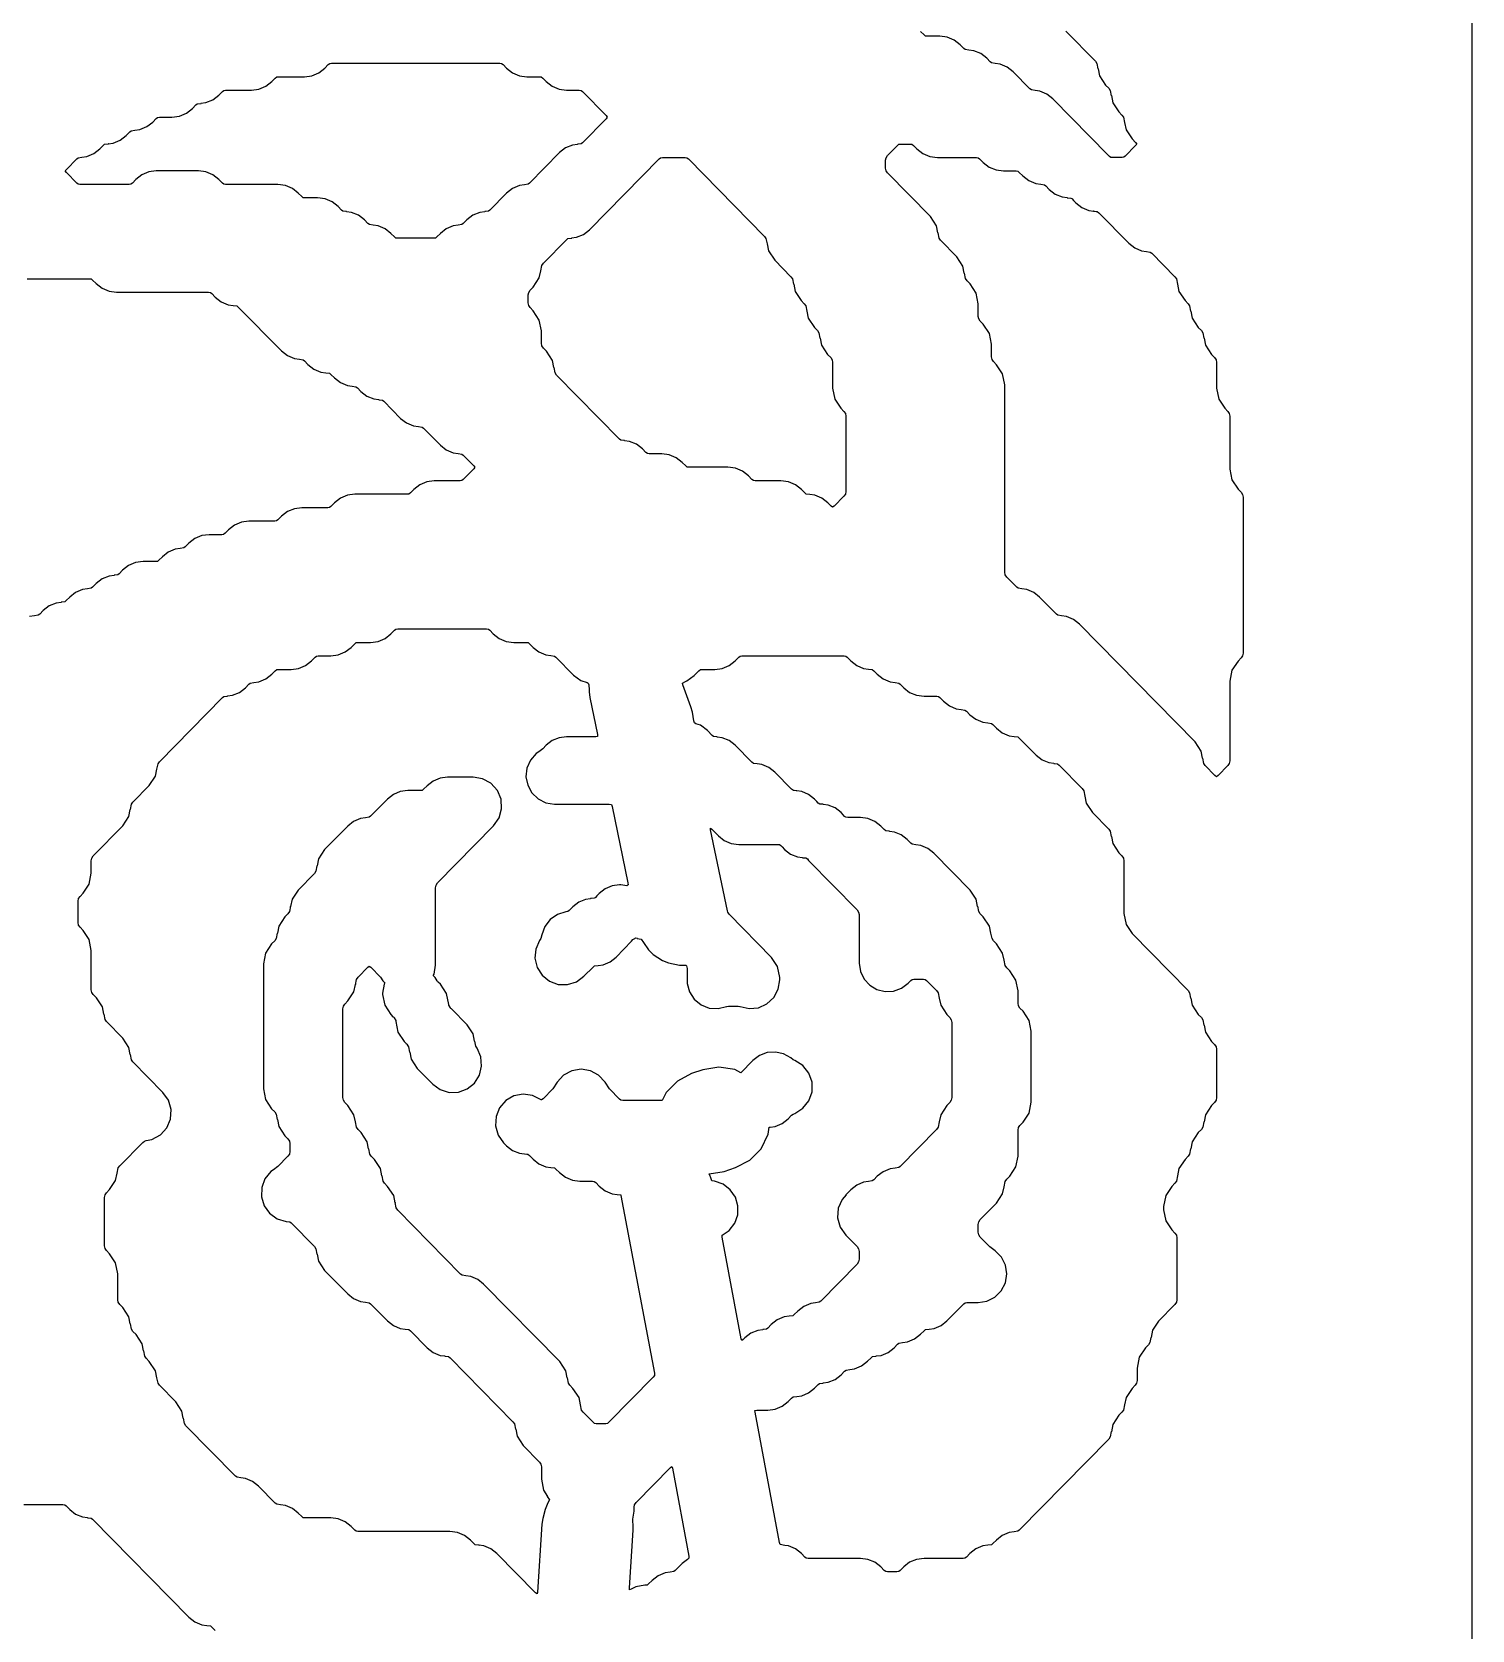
# Model space of a CAD drawing. Header units: millimetres. Extents: x 2 to 65, y 2 to 128.
# Drawn here: x 40.11 to 65.27, y 73.4 to 101.31 of the extents above; entities that cross this region are included whole.
import ezdxf

# ---------------------------------------------------------------- set-up
doc = ezdxf.new("R2010")
doc.units = ezdxf.units.MM
doc.layers.add('CUT', color=1, linetype='Continuous')

msp = doc.modelspace()

# ---------------------------------------------------------------- linework, layer by layer
at = {"layer": 'CUT'}
for points in [[(52.134, 5), (65.2679, 5), (65.2679, 125), (52.134, 125), (52.134, 128), (44.134, 128), (44.134, 125), (23.134, 125), (23.134, 128), (15.134, 128), (15.134, 125), (2, 125), (2, 5), (15.134, 5), (15.134, 2), (23.134, 2), (23.134, 5), (44.134, 5), (44.134, 2), (52.134, 2)], [(41.1923, 99.1861), (41.2964, 99.2672), (41.3575, 99.3293), (41.3825, 99.3488), (41.4467, 99.3573), (41.4465, 99.3588), (41.5331, 99.3704), (41.6548, 99.4214), (41.7589, 99.5025), (41.82, 99.5646), (41.845, 99.5841), (41.9092, 99.5926), (41.909, 99.5941), (41.9956, 99.6056), (42.1173, 99.6567), (42.2214, 99.7378), (42.2825, 99.7999), (42.3075, 99.8194), (42.3389, 99.8235), (42.5586, 99.8235), (42.6894, 99.8409), (42.8111, 99.892), (42.9152, 99.9731), (42.9762, 100.0352), (43.0012, 100.0546), (43.0654, 100.0632), (43.0652, 100.0647), (43.1519, 100.0762), (43.2736, 100.1273), (43.3777, 100.2084), (43.4387, 100.2705), (43.4637, 100.2899), (43.4951, 100.2941), (43.946, 100.2941), (44.0769, 100.3115), (44.1985, 100.3626), (44.3027, 100.4436), (44.3637, 100.5058), (44.3887, 100.5252), (44.4201, 100.5294), (44.871, 100.5294), (45.0018, 100.5468), (45.1235, 100.5979), (45.2276, 100.6789), (45.2887, 100.7411), (45.3137, 100.7605), (45.3451, 100.7647), (48.285, 100.7647), (48.3164, 100.7605), (48.3414, 100.7411), (48.4024, 100.6789), (48.5065, 100.5979), (48.6282, 100.5468), (48.759, 100.5294), (48.9787, 100.5294), (49.0101, 100.5252), (49.0351, 100.5058), (49.0962, 100.4436), (49.2003, 100.3626), (49.322, 100.3115), (49.4528, 100.2941), (49.6725, 100.2941), (49.7039, 100.2899), (49.7288, 100.2705), (50.1408, 99.8513), (50.1607, 99.8235), (50.1408, 99.7958), (49.7288, 99.3766), (49.7039, 99.3571), (49.6396, 99.3486), (49.6398, 99.3471), (49.5532, 99.3355), (49.4315, 99.2845), (49.3274, 99.2034), (48.8039, 98.6707), (48.7789, 98.6512), (48.7147, 98.6427), (48.7149, 98.6412), (48.6282, 98.6296), (48.5065, 98.5786), (48.4024, 98.4975), (48.1101, 98.2001), (48.0851, 98.1806), (48.0209, 98.1721), (48.0211, 98.1706), (47.9345, 98.1591), (47.8128, 98.108), (47.7087, 98.0269), (47.6476, 97.9648), (47.6226, 97.9454), (47.5584, 97.9368), (47.5586, 97.9353), (47.472, 97.9238), (47.3503, 97.8727), (47.2462, 97.7916), (47.1851, 97.7295), (47.1602, 97.7101), (47.1288, 97.7059), (46.5013, 97.7059), (46.4699, 97.7101), (46.4449, 97.7295), (46.3839, 97.7916), (46.2798, 97.8727), (46.1581, 97.9238), (46.0714, 97.9353), (46.0717, 97.9368), (46.0074, 97.9454), (45.9824, 97.9648), (45.9214, 98.0269), (45.8173, 98.108), (45.6956, 98.1591), (45.609, 98.1706), (45.6092, 98.1721), (45.5449, 98.1806), (45.52, 98.2001), (45.4589, 98.2622), (45.3548, 98.3433), (45.2331, 98.3944), (45.1023, 98.4118), (44.8826, 98.4118), (44.8512, 98.4159), (44.8262, 98.4354), (44.7651, 98.4975), (44.661, 98.5786), (44.5393, 98.6296), (44.4085, 98.6471), (43.4951, 98.6471), (43.4637, 98.6512), (43.4387, 98.6707), (43.3777, 98.7328), (43.2736, 98.8139), (43.1519, 98.8649), (43.0211, 98.8824), (42.2841, 98.8824), (42.1533, 98.8649), (42.0316, 98.8139), (41.9275, 98.7328), (41.8665, 98.6707), (41.8415, 98.6512), (41.8101, 98.6471), (40.9514, 98.6471), (40.92, 98.6512), (40.895, 98.6707), (40.7143, 98.8546), (40.6944, 98.8824), (40.7143, 98.9101), (40.895, 99.094), (40.92, 99.1135), (40.9842, 99.122), (40.984, 99.1235), (41.0706, 99.1351)], [(49.5401, 97.7118), (49.6268, 97.7233), (49.7485, 97.7743), (49.8526, 97.8554), (51.0699, 99.094), (51.0948, 99.1135), (51.1262, 99.1176), (51.5225, 99.1176), (51.5538, 99.1135), (51.5788, 99.094), (52.9089, 97.7406), (52.9342, 97.7023), (52.9525, 97.6094), (52.9559, 97.6101), (52.9803, 97.4858), (53.0865, 97.3247), (53.3714, 97.0347), (53.3967, 96.9964), (53.415, 96.9035), (53.4184, 96.9042), (53.4428, 96.7799), (53.549, 96.6188), (53.6027, 96.5641), (53.6279, 96.5258), (53.6462, 96.4329), (53.6496, 96.4336), (53.674, 96.3094), (53.7802, 96.1482), (53.8339, 96.0936), (53.8592, 96.0552), (53.8775, 95.9623), (53.8809, 95.963), (53.9053, 95.8388), (54.0114, 95.6776), (54.0652, 95.623), (54.0904, 95.5846), (54.0993, 95.5395), (54.0993, 95.0869), (54.1365, 94.8976), (54.2427, 94.7365), (54.2964, 94.6818), (54.3217, 94.6434), (54.3305, 94.5984), (54.3305, 93.284), (54.3217, 93.2389), (54.2964, 93.2006), (54.1272, 93.0284), (54.0993, 93.0078), (54.0714, 93.0284), (54.015, 93.0858), (53.9109, 93.1669), (53.7892, 93.2179), (53.7026, 93.2294), (53.7028, 93.2309), (53.6386, 93.2395), (53.6136, 93.2589), (53.5525, 93.3211), (53.4484, 93.4021), (53.3267, 93.4532), (53.1959, 93.4706), (52.745, 93.4706), (52.7136, 93.4748), (52.6886, 93.4942), (52.6275, 93.5564), (52.5234, 93.6374), (52.4017, 93.6885), (52.2709, 93.7059), (51.5887, 93.7059), (51.5573, 93.7101), (51.5324, 93.7295), (51.4713, 93.7916), (51.3672, 93.8727), (51.2455, 93.9238), (51.1147, 93.9412), (50.895, 93.9412), (50.8636, 93.9454), (50.8386, 93.9648), (50.7776, 94.0269), (50.6735, 94.108), (50.5518, 94.1591), (50.4651, 94.1706), (50.4653, 94.1721), (50.4011, 94.1806), (50.3761, 94.2001), (49.2773, 95.3182), (49.252, 95.3566), (49.2337, 95.4494), (49.2303, 95.4488), (49.2059, 95.573), (49.0997, 95.7341), (49.046, 95.7888), (49.0207, 95.8272), (49.0119, 95.8722), (49.0119, 96.0895), (48.9746, 96.2789), (48.8685, 96.44), (48.8148, 96.4947), (48.7895, 96.533), (48.7806, 96.5781), (48.7806, 96.716), (48.7895, 96.7611), (48.8148, 96.7994), (48.8685, 96.8541), (48.9746, 97.0152), (48.9991, 97.1395), (49.0025, 97.1388), (49.0207, 97.2317), (49.046, 97.27), (49.4511, 97.6823), (49.4761, 97.7017), (49.5403, 97.7103)], [(58.4501, 98.2449), (58.5718, 98.1939), (58.6585, 98.1824), (58.6583, 98.1808), (58.6607, 98.1805), (58.6703, 98.1808), (58.7026, 98.1765), (58.7171, 98.1765), (58.7475, 98.1528), (59.271, 97.6201), (59.3751, 97.539), (59.4968, 97.488), (59.5834, 97.4765), (59.5832, 97.475), (59.6475, 97.4664), (59.6724, 97.447), (60.0776, 97.0347), (60.1029, 96.9964), (60.1211, 96.9035), (60.1245, 96.9042), (60.149, 96.7799), (60.2551, 96.6188), (60.3088, 96.5641), (60.3341, 96.5258), (60.3524, 96.4329), (60.3558, 96.4336), (60.3802, 96.3094), (60.4864, 96.1482), (60.5401, 96.0936), (60.5653, 96.0552), (60.5836, 95.9623), (60.587, 95.963), (60.6114, 95.8388), (60.7176, 95.6776), (60.7713, 95.623), (60.7966, 95.5846), (60.8055, 95.5395), (60.8055, 95.0869), (60.8427, 94.8976), (60.9488, 94.7365), (61.0026, 94.6818), (61.0278, 94.6434), (61.0367, 94.5984), (61.0367, 93.6752), (61.0739, 93.4858), (61.1801, 93.3247), (61.2338, 93.27), (61.2591, 93.2317), (61.2679, 93.1866), (61.2679, 90.4605), (61.2591, 90.4154), (61.2338, 90.377), (61.1801, 90.3224), (61.0739, 90.1612), (61.0367, 89.9719), (61.0367, 88.5781), (61.0278, 88.533), (61.0026, 88.4947), (60.8333, 88.3225), (60.8055, 88.3019), (60.7776, 88.3225), (60.6083, 88.4947), (60.5831, 88.533), (60.5648, 88.6259), (60.5614, 88.6252), (60.537, 88.7495), (60.4308, 88.9106), (58.4087, 90.9681), (58.3046, 91.0492), (58.1829, 91.1002), (58.0963, 91.1118), (58.0965, 91.1133), (58.0322, 91.1218), (58.0073, 91.1413), (57.715, 91.4387), (57.6109, 91.5198), (57.4892, 91.5708), (57.4025, 91.5824), (57.4027, 91.5839), (57.3385, 91.5924), (57.3135, 91.6119), (57.1396, 91.7888), (57.1144, 91.8272), (57.1055, 91.8722), (57.1055, 95.1484), (57.0683, 95.3377), (56.9621, 95.4988), (56.9084, 95.5535), (56.8831, 95.5919), (56.8743, 95.6369), (56.8743, 95.8543), (56.837, 96.0436), (56.7309, 96.2047), (56.6772, 96.2594), (56.6519, 96.2977), (56.643, 96.3428), (56.643, 96.5601), (56.6058, 96.7495), (56.4996, 96.9106), (56.4459, 96.9653), (56.4206, 97.0036), (56.4024, 97.0965), (56.399, 97.0958), (56.3745, 97.2201), (56.2684, 97.3812), (55.9834, 97.6712), (55.9581, 97.7095), (55.9399, 97.8024), (55.9365, 97.8017), (55.912, 97.9259), (55.8059, 98.0871), (55.0584, 98.8476), (55.0332, 98.886), (55.0243, 98.9311), (55.0243, 99.0689), (55.0332, 99.114), (55.0584, 99.1524), (55.2323, 99.3293), (55.2573, 99.3488), (55.2887, 99.3529), (55.4536, 99.3529), (55.485, 99.3488), (55.51, 99.3293), (55.5711, 99.2672), (55.6752, 99.1861), (55.7969, 99.1351), (55.9277, 99.1176), (56.6099, 99.1176), (56.6413, 99.1135), (56.6662, 99.094), (56.7273, 99.0319), (56.8314, 98.9508), (56.9531, 98.8998), (57.0839, 98.8824), (57.3036, 98.8824), (57.335, 98.8782), (57.36, 98.8587), (57.421, 98.7966), (57.5252, 98.7155), (57.6468, 98.6645), (57.7335, 98.6529), (57.7333, 98.6514), (57.7975, 98.6429), (57.8225, 98.6234), (57.8835, 98.5613), (57.9876, 98.4802), (58.1093, 98.4292), (58.196, 98.4176), (58.1958, 98.4161), (58.2606, 98.4075), (58.2761, 98.401), (58.2841, 98.3965), (58.3046, 98.3681), (58.346, 98.326)], [(41.1123, 85.4554), (41.0061, 85.6165), (40.9524, 85.6712), (40.9271, 85.7095), (40.9182, 85.7546), (40.9182, 86.1278), (40.9271, 86.1728), (40.9524, 86.2112), (41.0061, 86.2659), (41.1123, 86.427), (41.1495, 86.6163), (41.1495, 86.8337), (41.1584, 86.8787), (41.1836, 86.9171), (41.6998, 87.4423), (41.806, 87.6035), (41.8304, 87.7277), (41.8338, 87.727), (41.8521, 87.8199), (41.8774, 87.8583), (42.1623, 88.1482), (42.2685, 88.3094), (42.2929, 88.4336), (42.2963, 88.4329), (42.3146, 88.5258), (42.3399, 88.5641), (43.4387, 89.6823), (43.4637, 89.7017), (43.5279, 89.7103), (43.5277, 89.7118), (43.6144, 89.7233), (43.7361, 89.7743), (43.8402, 89.8554), (43.9012, 89.9175), (43.9262, 89.937), (43.9904, 89.9455), (43.9902, 89.9471), (44.0769, 89.9586), (44.1985, 90.0096), (44.3027, 90.0907), (44.3637, 90.1528), (44.3887, 90.1723), (44.4201, 90.1765), (44.6398, 90.1765), (44.7706, 90.1939), (44.8923, 90.2449), (44.9964, 90.326), (45.0575, 90.3881), (45.0824, 90.4076), (45.1138, 90.4118), (45.3335, 90.4118), (45.4643, 90.4292), (45.586, 90.4802), (45.6901, 90.5613), (45.7512, 90.6234), (45.7762, 90.6429), (45.8076, 90.6471), (46.0273, 90.6471), (46.1581, 90.6645), (46.2798, 90.7155), (46.3839, 90.7966), (46.4449, 90.8587), (46.4699, 90.8782), (46.5013, 90.8824), (48.0538, 90.8824), (48.0851, 90.8782), (48.1101, 90.8587), (48.1712, 90.7966), (48.2753, 90.7155), (48.397, 90.6645), (48.5278, 90.6471), (48.7475, 90.6471), (48.7789, 90.6429), (48.8039, 90.6234), (48.8649, 90.5613), (48.969, 90.4802), (49.0907, 90.4292), (49.1773, 90.4176), (49.1771, 90.4161), (49.2414, 90.4076), (49.2663, 90.3881), (49.5726, 90.0765), (49.7019, 89.9817), (49.8117, 89.9463), (49.8304, 89.9373), (49.8378, 89.9041), (49.839, 89.8751), (49.8433, 89.8487), (49.8465, 89.8101), (49.8467, 89.7837), (49.8569, 89.6862), (49.9907, 89.0363), (49.9924, 89.0047), (49.9611, 89), (49.4528, 89), (49.322, 88.9826), (49.2003, 88.9316), (49.0962, 88.8505), (49.0351, 88.7883), (48.965, 88.7338), (48.9186, 88.7053), (48.8188, 88.5908), (48.7581, 88.4515), (48.742, 88.3005), (48.7719, 88.1516), (48.8452, 88.0186), (48.955, 87.9137), (49.0913, 87.8466), (49.2414, 87.8235), (50.1973, 87.8235), (50.2349, 87.817), (50.2488, 87.7816), (50.5232, 86.448), (50.525, 86.4141), (50.5171, 86.4068), (50.5015, 86.3963), (50.401, 86.4118), (50.3778, 86.4118), (50.247, 86.3944), (50.1253, 86.3433), (50.0212, 86.2622), (49.9797, 86.2201), (49.9592, 86.1917), (49.9512, 86.1872), (49.9357, 86.1807), (49.8709, 86.1721), (49.8711, 86.1706), (49.7845, 86.1591), (49.6628, 86.108), (49.5587, 86.0269), (49.4976, 85.9648), (49.4726, 85.9454), (49.441, 85.9411), (49.2924, 85.8972), (49.1645, 85.8098), (49.0694, 85.6875), (49.0163, 85.542), (49.003, 85.4742), (48.9807, 85.4403), (48.9144, 85.2914), (48.8995, 85.1291), (48.9377, 84.9706), (49.0248, 84.8328), (49.1516, 84.7303), (49.3046, 84.6741), (49.4675, 84.6701), (49.6231, 84.7187), (49.7548, 84.8148), (49.9136, 84.9764), (49.9386, 84.9958), (50.0028, 85.0044), (50.0026, 85.0059), (50.0893, 85.0174), (50.211, 85.0684), (50.3151, 85.1495), (50.5877, 85.427), (50.6083, 85.4553), (50.6436, 85.4752), (50.6567, 85.4854), (50.6876, 85.4807), (50.6869, 85.4759), (50.7566, 85.4657), (50.7931, 85.4054), (50.7951, 85.4067), (50.8825, 85.2777), (50.9631, 85.1981), (51.1261, 85.0908), (51.231, 85.0482), (51.4225, 85.0113), (51.5102, 85.0119), (51.5389, 85.0083), (51.5467, 84.9964), (51.5556, 84.9513), (51.5556, 84.7647), (51.5587, 84.7647), (51.5558, 84.6918), (51.5967, 84.5435), (51.6807, 84.4147), (51.7999, 84.3175), (51.9431, 84.2611), (52.0965, 84.251), (52.2458, 84.2879), (52.2505, 84.2899), (52.2825, 84.2941), (52.4474, 84.2941), (52.4794, 84.2899), (52.481, 84.2892), (52.6398, 84.2515), (52.8023, 84.267), (52.9512, 84.334), (53.0706, 84.4454), (53.1477, 84.5893), (53.1743, 84.7503), (53.1743, 84.7954), (53.1371, 84.9848), (53.0309, 85.1459), (52.2916, 85.8982), (52.2665, 85.9362), (52.2623, 85.9566), (52.2617, 85.9599), (51.966, 87.3755), (51.9649, 87.4011), (51.9861, 87.3855), (52.1024, 87.2672), (52.2065, 87.1861), (52.3282, 87.1351), (52.459, 87.1176), (53.1695, 87.1176), (53.1967, 87.1024), (53.2172, 87.074), (53.2586, 87.0319), (53.3627, 86.9508), (53.4844, 86.8998), (53.571, 86.8882), (53.5708, 86.8867), (53.5733, 86.8864), (53.5829, 86.8867), (53.6152, 86.8824), (53.632, 86.8824), (53.6592, 86.8671), (53.6797, 86.8387), (54.5277, 85.9759), (54.5529, 85.9375), (54.5618, 85.8925), (54.5618, 85.0456), (54.5835, 84.8999), (54.6467, 84.7669), (54.7459, 84.6581), (54.8725, 84.5828), (55.0155, 84.5478), (55.1625, 84.5559), (55.3008, 84.6064), (55.4184, 84.6951), (55.4636, 84.7411), (55.4885, 84.7605), (55.5199, 84.7647), (55.6849, 84.7647), (55.7163, 84.7605), (55.7413, 84.7411), (55.9151, 84.5641), (55.9404, 84.5258), (55.9587, 84.4329), (55.9621, 84.4336), (55.9865, 84.3094), (56.0927, 84.1482), (56.1464, 84.0936), (56.1717, 84.0552), (56.1805, 84.0101), (56.1805, 82.6958), (56.1717, 82.6507), (56.1464, 82.6123), (56.0927, 82.5577), (55.9865, 82.3965), (55.9621, 82.2723), (55.9587, 82.273), (55.9404, 82.1801), (55.9151, 82.1417), (55.2788, 81.4942), (55.2538, 81.4748), (55.1896, 81.4662), (55.1898, 81.4647), (55.1031, 81.4532), (54.9814, 81.4021), (54.8773, 81.3211), (54.8163, 81.2589), (54.7913, 81.2395), (54.7271, 81.2309), (54.7273, 81.2294), (54.6406, 81.2179), (54.5189, 81.1669), (54.4148, 81.0858), (54.3305, 81), (54.3349, 80.9957), (54.2634, 80.9174), (54.1975, 80.7629), (54.1866, 80.5953), (54.2318, 80.4335), (54.328, 80.2958), (54.5279, 80.0932), (54.5529, 80.0552), (54.5618, 80.0101), (54.5618, 79.8722), (54.5529, 79.8272), (54.5277, 79.7888), (53.8913, 79.1413), (53.8663, 79.1218), (53.8021, 79.1133), (53.8023, 79.1118), (53.7157, 79.1002), (53.594, 79.0492), (53.4899, 78.9681), (53.4288, 78.906), (53.4038, 78.8865), (53.3396, 78.878), (53.3398, 78.8765), (53.2532, 78.8649), (53.1315, 78.8139), (53.0274, 78.7328), (52.9663, 78.6707), (52.9413, 78.6512), (52.8771, 78.6427), (52.8773, 78.6412), (52.7907, 78.6296), (52.669, 78.5786), (52.5649, 78.4975), (52.537, 78.4692), (52.5127, 78.4511), (52.5025, 78.4797), (52.1681, 80.2581), (52.1668, 80.2917), (52.2927, 80.3773), (52.3888, 80.5019), (52.4415, 80.6503), (52.4455, 80.8076), (52.4003, 80.9584), (52.3105, 81.0877), (52.1849, 81.1827), (52.036, 81.2338), (51.9898, 81.2419), (51.9635, 81.3121), (51.9593, 81.3229), (51.9427, 81.3642), (52.2045, 81.4076), (52.4001, 81.4727), (52.6501, 81.6023), (52.8477, 81.8029), (52.9738, 82.0547), (52.9925, 82.1786), (53.009, 82.1808), (53.0088, 82.1824), (53.0955, 82.1939), (53.2172, 82.2449), (53.3213, 82.326), (53.3823, 82.3881), (53.4078, 82.408), (53.4395, 82.4212), (53.5805, 82.5106), (53.6842, 82.6413), (53.7391, 82.7989), (53.7391, 82.9658), (53.6842, 83.1234), (53.5805, 83.2541), (53.4395, 83.3435), (53.4078, 83.3567), (53.3672, 83.3883), (53.2411, 83.4599), (53.0996, 83.4923), (52.9549, 83.4827), (52.819, 83.432), (52.7034, 83.3443), (52.4941, 83.1314), (52.3879, 83.1846), (52.1094, 83.2266), (51.8316, 83.1806), (51.6361, 83.1155), (51.3861, 82.9859), (51.1884, 82.7854), (51.1192, 82.6471), (50.4325, 82.6471), (50.4011, 82.6512), (50.3761, 82.6707), (50.2022, 82.8476), (50.1232, 82.9677), (50.0117, 83.088), (49.8674, 83.1657), (49.7056, 83.1926), (49.5439, 83.1657), (49.3995, 83.088), (49.2881, 82.9677), (49.209, 82.8476), (49.0398, 82.6754), (49.0119, 82.6549), (49.005, 82.6599), (48.8579, 82.7346), (48.6946, 82.7573), (48.5327, 82.7256), (48.3899, 82.6429), (48.2818, 82.5184), (48.2201, 82.3654), (48.2116, 82.2006), (48.2571, 82.0421), (48.3517, 81.907), (48.4024, 81.8554), (48.5065, 81.7743), (48.6282, 81.7233), (48.759, 81.7059), (48.7735, 81.7059), (48.8039, 81.6823), (48.8649, 81.6201), (48.969, 81.539), (49.0907, 81.488), (49.1773, 81.4765), (49.1771, 81.475), (49.2414, 81.4664), (49.2663, 81.447), (49.3274, 81.3848), (49.4315, 81.3037), (49.5532, 81.2527), (49.684, 81.2353), (49.9037, 81.2353), (49.9351, 81.2311), (49.9601, 81.2117), (50.0212, 81.1495), (50.1253, 81.0684), (50.247, 81.0174), (50.3336, 81.0059), (50.3334, 81.0044), (50.3976, 80.9958), (50.3985, 80.9951), (50.3993, 80.9941), (50.4001, 80.992), (50.401, 80.9865), (50.9872, 77.8803), (50.9881, 77.8429), (50.9664, 77.8123), (50.1913, 77.0236), (50.1664, 77.0042), (50.135, 77), (49.97, 77), (49.9386, 77.0042), (49.9136, 77.0236), (49.7398, 77.2006), (49.7145, 77.2389), (49.6962, 77.3318), (49.6928, 77.3311), (49.6684, 77.4554), (49.5622, 77.6165), (49.5085, 77.6712), (49.4832, 77.7095), (49.465, 77.8024), (49.4616, 77.8017), (49.4371, 77.9259), (49.331, 78.0871), (48.0026, 79.4387), (47.8985, 79.5198), (47.7768, 79.5708), (47.6902, 79.5824), (47.6904, 79.5839), (47.6261, 79.5924), (47.6012, 79.6119), (46.5023, 80.73), (46.477, 80.7683), (46.4588, 80.8612), (46.4554, 80.8605), (46.4309, 80.9848), (46.3248, 81.1459), (46.2711, 81.2006), (46.2458, 81.2389), (46.2275, 81.3318), (46.2241, 81.3311), (46.1997, 81.4554), (46.0935, 81.6165), (46.0398, 81.6712), (46.0145, 81.7095), (45.9963, 81.8024), (45.9929, 81.8017), (45.9684, 81.9259), (45.8623, 82.0871), (45.8086, 82.1417), (45.7833, 82.1801), (45.765, 82.273), (45.7616, 82.2723), (45.7372, 82.3965), (45.631, 82.5577), (45.5773, 82.6123), (45.552, 82.6507), (45.5432, 82.6958), (45.5432, 84.2454), (45.552, 84.2905), (45.5773, 84.3288), (45.631, 84.3835), (45.7372, 84.5446), (45.7616, 84.6689), (45.765, 84.6682), (45.7833, 84.7611), (45.8086, 84.7994), (45.9778, 84.9716), (46.0057, 84.9922), (46.0336, 84.9716), (46.2028, 84.7994), (46.2444, 84.7363), (46.2761, 84.7018), (46.2623, 84.6753), (46.2369, 84.518), (46.2369, 84.4987), (46.2742, 84.3094), (46.3803, 84.1482), (46.419, 84.1089), (46.4326, 84.099), (46.437, 84.0891), (46.4682, 84.0417), (46.4682, 84.0281), (46.5054, 83.8388), (46.6116, 83.6776), (46.6502, 83.6383), (46.6638, 83.6284), (46.6682, 83.6185), (46.6905, 83.5846), (46.7088, 83.4918), (46.7122, 83.4924), (46.7366, 83.3682), (46.8428, 83.207), (47.1127, 82.9324), (47.2444, 82.8363), (47.4, 82.7877), (47.5629, 82.7917), (47.716, 82.848), (47.8427, 82.9504), (47.9298, 83.0882), (47.968, 83.2467), (47.9531, 83.409), (47.8868, 83.558), (47.8645, 83.5919), (47.8462, 83.6847), (47.8428, 83.684), (47.8184, 83.8083), (47.7123, 83.9694), (47.4424, 84.244), (47.4287, 84.254), (47.4243, 84.2639), (47.3932, 84.3112), (47.3932, 84.3248), (47.3559, 84.5142), (47.2498, 84.6753), (47.2111, 84.7146), (47.1975, 84.7246), (47.1931, 84.7344), (47.1545, 84.7931), (47.1227, 84.8277), (47.1365, 84.8542), (47.1619, 85.0114), (47.1619, 86.3631), (47.1708, 86.4081), (47.196, 86.4465), (48.176, 87.4436), (48.2715, 87.5805), (48.3166, 87.7412), (48.3063, 87.9078), (48.2418, 88.0617), (48.1302, 88.1858), (47.984, 88.2663), (47.8194, 88.2941), (47.3716, 88.2941), (47.2408, 88.2767), (47.1191, 88.2257), (47.0149, 88.1446), (46.9539, 88.0825), (46.9289, 88.063), (46.8975, 88.0588), (46.6778, 88.0588), (46.547, 88.0414), (46.4253, 87.9904), (46.3212, 87.9093), (46.0289, 87.6119), (46.0039, 87.5924), (45.9397, 87.5839), (45.9399, 87.5824), (45.8533, 87.5708), (45.7316, 87.5198), (45.6275, 87.4387), (45.2241, 87.0283), (45.1179, 86.8671), (45.0935, 86.7429), (45.0901, 86.7435), (45.0718, 86.6507), (45.0465, 86.6123), (44.7616, 86.3224), (44.6554, 86.1612), (44.631, 86.037), (44.6276, 86.0377), (44.6093, 85.9448), (44.5841, 85.9064), (44.5303, 85.8518), (44.4242, 85.6906), (44.3997, 85.5664), (44.3963, 85.5671), (44.3781, 85.4742), (44.3528, 85.4359), (44.2991, 85.3812), (44.1929, 85.2201), (44.1557, 85.0307), (44.1557, 82.8516), (44.1929, 82.6623), (44.2991, 82.5012), (44.3528, 82.4465), (44.3781, 82.4081), (44.3963, 82.3153), (44.3997, 82.316), (44.4242, 82.1917), (44.5303, 82.0306), (44.5841, 81.9759), (44.6093, 81.9375), (44.6182, 81.8925), (44.6182, 81.7546), (44.6093, 81.7095), (44.5841, 81.6712), (44.4102, 81.4942), (44.3322, 81.4335), (44.3322, 81.4335), (44.2854, 81.4041), (44.1827, 81.278), (44.1258, 81.1256), (44.1209, 80.963), (44.1685, 80.8075), (44.2634, 80.6754), (44.3957, 80.5808), (44.5514, 80.5337), (44.6166, 80.5251), (44.6414, 80.5058), (45.0465, 80.0936), (45.0718, 80.0552), (45.0901, 79.9623), (45.0935, 79.963), (45.1179, 79.8388), (45.2241, 79.6776), (45.6275, 79.2672), (45.7316, 79.1861), (45.8533, 79.1351), (45.9399, 79.1235), (45.9397, 79.122), (46.0039, 79.1135), (46.0289, 79.094), (46.3212, 78.7966), (46.4253, 78.7155), (46.547, 78.6645), (46.6336, 78.6529), (46.6334, 78.6514), (46.6977, 78.6429), (46.7226, 78.6234), (47.0149, 78.326), (47.1191, 78.2449), (47.2408, 78.1939), (47.3274, 78.1824), (47.3272, 78.1808), (47.3914, 78.1723), (47.4164, 78.1528), (48.5152, 77.0347), (48.5405, 76.9964), (48.5588, 76.9035), (48.5622, 76.9042), (48.5866, 76.7799), (48.6928, 76.6188), (48.9777, 76.3288), (49.003, 76.2905), (49.0119, 76.2454), (49.0119, 76.0281), (49.0491, 75.8388), (49.1207, 75.7301), (49.115, 75.7259), (49.1552, 75.6711), (49.1254, 75.6179), (49.0785, 75.5026), (49.0356, 75.3422), (49.0197, 75.2455), (48.9424, 74.0556), (48.9355, 74.026), (48.9109, 74.0439), (48.2338, 74.7328), (48.1297, 74.8139), (48.008, 74.8649), (47.9214, 74.8765), (47.9216, 74.878), (47.8574, 74.8865), (47.8324, 74.906), (47.7714, 74.9681), (47.6672, 75.0492), (47.5456, 75.1002), (47.4147, 75.1176), (45.8076, 75.1176), (45.7762, 75.1218), (45.7512, 75.1413), (45.6901, 75.2034), (45.586, 75.2845), (45.4643, 75.3355), (45.3335, 75.3529), (44.8826, 75.3529), (44.8512, 75.3571), (44.8262, 75.3766), (44.7651, 75.4387), (44.661, 75.5198), (44.5393, 75.5708), (44.4527, 75.5824), (44.4529, 75.5839), (44.3887, 75.5924), (44.3637, 75.6119), (44.0714, 75.9093), (43.9673, 75.9904), (43.8456, 76.0414), (43.759, 76.0529), (43.7592, 76.0545), (43.695, 76.063), (43.67, 76.0825), (42.8024, 76.9653), (42.7771, 77.0036), (42.7588, 77.0965), (42.7554, 77.0958), (42.731, 77.2201), (42.6248, 77.3812), (42.3399, 77.6712), (42.3146, 77.7095), (42.2963, 77.8024), (42.2929, 77.8017), (42.2685, 77.9259), (42.1623, 78.0871), (42.1086, 78.1417), (42.0833, 78.1801), (42.0651, 78.273), (42.0617, 78.2723), (42.0372, 78.3965), (41.9311, 78.5577), (41.8774, 78.6123), (41.8521, 78.6507), (41.8338, 78.7435), (41.8304, 78.7429), (41.806, 78.8671), (41.6998, 79.0283), (41.6461, 79.0829), (41.6208, 79.1213), (41.612, 79.1663), (41.612, 79.619), (41.5747, 79.8083), (41.4686, 79.9694), (41.4149, 80.0241), (41.3896, 80.0625), (41.3807, 80.1075), (41.3807, 80.9513), (41.3896, 80.9964), (41.4149, 81.0347), (41.4686, 81.0894), (41.5747, 81.2505), (41.5992, 81.3748), (41.6026, 81.3741), (41.6208, 81.467), (41.6461, 81.5053), (42.0466, 81.9128), (42.0774, 81.9355), (42.1084, 81.9457), (42.209, 81.9627), (42.3552, 82.0432), (42.4668, 82.1673), (42.5314, 82.3212), (42.5416, 82.4878), (42.4965, 82.6485), (42.4011, 82.7854), (41.8774, 83.3182), (41.8521, 83.3566), (41.8338, 83.4494), (41.8304, 83.4488), (41.806, 83.573), (41.6998, 83.7341), (41.4149, 84.0241), (41.3896, 84.0625), (41.3713, 84.1553), (41.3679, 84.1546), (41.3435, 84.2789), (41.2373, 84.44), (41.1836, 84.4947), (41.1584, 84.533), (41.1495, 84.5781), (41.1495, 85.266)], [(53.9316, 87.8195), (53.922, 87.8192), (53.8897, 87.8235), (53.8729, 87.8235), (53.8457, 87.8388), (53.8252, 87.8672), (53.7838, 87.9093), (53.6797, 87.9904), (53.558, 88.0414), (53.4713, 88.0529), (53.4715, 88.0545), (53.4691, 88.0548), (53.4595, 88.0545), (53.4272, 88.0588), (53.4127, 88.0588), (53.3823, 88.0825), (53.09, 88.3799), (52.9859, 88.461), (52.8642, 88.512), (52.7776, 88.5235), (52.7778, 88.525), (52.7136, 88.5336), (52.6886, 88.553), (52.3963, 88.8505), (52.2922, 88.9316), (52.1705, 88.9826), (52.0839, 88.9941), (52.0841, 88.9956), (52.0198, 89.0042), (51.9949, 89.0236), (51.9118, 89.1081), (51.7884, 89.1999), (51.7112, 89.2264), (51.687, 89.2405), (51.6736, 89.2789), (51.6491, 89.429), (51.6239, 89.5238), (51.4818, 89.9035), (51.475, 89.9377), (51.5281, 89.9655), (51.5526, 89.9736), (51.6795, 90.0672), (51.7636, 90.1528), (51.7886, 90.1723), (51.82, 90.1765), (52.0397, 90.1765), (52.1705, 90.1939), (52.2922, 90.2449), (52.3963, 90.326), (52.4574, 90.3881), (52.4823, 90.4076), (52.5137, 90.4118), (54.2974, 90.4118), (54.3288, 90.4076), (54.3538, 90.3881), (54.4148, 90.326), (54.5189, 90.2449), (54.6406, 90.1939), (54.7273, 90.1824), (54.7271, 90.1808), (54.7913, 90.1723), (54.8163, 90.1528), (54.8773, 90.0907), (54.9814, 90.0096), (55.1031, 89.9586), (55.1898, 89.9471), (55.1896, 89.9455), (55.2538, 89.937), (55.2788, 89.9175), (55.3398, 89.8554), (55.4439, 89.7743), (55.5656, 89.7233), (55.6964, 89.7059), (55.9161, 89.7059), (55.9475, 89.7017), (55.9725, 89.6823), (56.0336, 89.6201), (56.1377, 89.539), (56.2594, 89.488), (56.346, 89.4765), (56.3458, 89.475), (56.41, 89.4664), (56.435, 89.447), (56.4961, 89.3848), (56.6002, 89.3037), (56.7219, 89.2527), (56.8085, 89.2412), (56.8083, 89.2397), (56.8725, 89.2311), (56.8975, 89.2117), (56.9586, 89.1495), (57.0627, 89.0684), (57.1844, 89.0174), (57.271, 89.0059), (57.2708, 89.0044), (57.335, 88.9958), (57.36, 88.9764), (57.6523, 88.6789), (57.7564, 88.5979), (57.8781, 88.5468), (57.9647, 88.5353), (57.9645, 88.5338), (58.0287, 88.5252), (58.0537, 88.5058), (58.4589, 88.0936), (58.4841, 88.0552), (58.5024, 87.9623), (58.5058, 87.963), (58.5302, 87.8388), (58.6364, 87.6776), (58.9213, 87.3877), (58.9466, 87.3493), (58.9649, 87.2565), (58.9683, 87.2571), (58.9927, 87.1329), (59.0989, 86.9717), (59.1526, 86.9171), (59.1779, 86.8787), (59.1867, 86.8337), (59.1867, 85.9105), (59.224, 85.7211), (59.3301, 85.56), (60.3088, 84.5641), (60.3341, 84.5258), (60.3524, 84.4329), (60.3558, 84.4336), (60.3802, 84.3094), (60.4864, 84.1482), (60.5401, 84.0936), (60.5653, 84.0552), (60.5836, 83.9623), (60.587, 83.963), (60.6114, 83.8388), (60.7176, 83.6776), (60.7713, 83.623), (60.7966, 83.5846), (60.8055, 83.5395), (60.8055, 82.6958), (60.7966, 82.6507), (60.7713, 82.6123), (60.7176, 82.5577), (60.6114, 82.3965), (60.587, 82.2723), (60.5836, 82.273), (60.5653, 82.1801), (60.5401, 82.1417), (60.4864, 82.0871), (60.3802, 81.9259), (60.3558, 81.8017), (60.3524, 81.8024), (60.3341, 81.7095), (60.3088, 81.6712), (60.2551, 81.6165), (60.149, 81.4554), (60.1245, 81.3311), (60.1211, 81.3318), (60.1029, 81.2389), (60.0776, 81.2006), (60.0239, 81.1459), (59.9177, 80.9848), (59.8805, 80.7954), (59.8805, 80.734), (59.9177, 80.5446), (60.0239, 80.3835), (60.0776, 80.3288), (60.1029, 80.2905), (60.1117, 80.2454), (60.1117, 79.1663), (60.1029, 79.1213), (60.0776, 79.0829), (59.7926, 78.793), (59.6865, 78.6318), (59.662, 78.5076), (59.6586, 78.5082), (59.6404, 78.4154), (59.6151, 78.377), (59.5614, 78.3224), (59.4552, 78.1612), (59.418, 77.9719), (59.418, 77.7546), (59.4091, 77.7095), (59.3838, 77.6712), (59.3301, 77.6165), (59.224, 77.4554), (59.1995, 77.3311), (59.1961, 77.3318), (59.1779, 77.2389), (59.1526, 77.2006), (59.0989, 77.1459), (58.9927, 76.9848), (58.9683, 76.8605), (58.9649, 76.8612), (58.9466, 76.7683), (58.9213, 76.73), (57.36, 75.1413), (57.335, 75.1218), (57.2708, 75.1133), (57.271, 75.1118), (57.1844, 75.1002), (57.0627, 75.0492), (56.9586, 74.9681), (56.8975, 74.906), (56.8725, 74.8865), (56.8083, 74.878), (56.8085, 74.8765), (56.7219, 74.8649), (56.6002, 74.8139), (56.4961, 74.7328), (56.435, 74.6707), (56.41, 74.6512), (56.3786, 74.6471), (55.6964, 74.6471), (55.5656, 74.6296), (55.4439, 74.5786), (55.3398, 74.4975), (55.2788, 74.4354), (55.2538, 74.4159), (55.2224, 74.4118), (55.0574, 74.4118), (55.026, 74.4159), (55.0011, 74.4354), (54.94, 74.4975), (54.8359, 74.5786), (54.7142, 74.6296), (54.5834, 74.6471), (53.6699, 74.6471), (53.6386, 74.6512), (53.6136, 74.6707), (53.5525, 74.7328), (53.4484, 74.8139), (53.3267, 74.8649), (53.2648, 74.8732), (53.2651, 74.8749), (53.1845, 74.889), (53.171, 74.925), (52.7433, 77.1993), (52.742, 77.2307), (52.7732, 77.2353), (52.9647, 77.2353), (53.0955, 77.2527), (53.2172, 77.3037), (53.3213, 77.3848), (53.3823, 77.447), (53.4073, 77.4664), (53.4715, 77.475), (53.4713, 77.4765), (53.558, 77.488), (53.6797, 77.539), (53.7838, 77.6201), (53.8448, 77.6823), (53.8698, 77.7017), (53.934, 77.7103), (53.9338, 77.7118), (54.0205, 77.7233), (54.1422, 77.7743), (54.2463, 77.8554), (54.3073, 77.9175), (54.3323, 77.937), (54.3965, 77.9455), (54.3963, 77.9471), (54.4829, 77.9586), (54.6046, 78.0096), (54.7088, 78.0907), (54.7698, 78.1528), (54.7948, 78.1723), (54.859, 78.1808), (54.8588, 78.1824), (54.9454, 78.1939), (55.0671, 78.2449), (55.1712, 78.326), (55.2323, 78.3881), (55.2573, 78.4076), (55.3215, 78.4161), (55.3213, 78.4176), (55.4079, 78.4292), (55.5296, 78.4802), (55.6337, 78.5613), (55.6948, 78.6234), (55.7198, 78.6429), (55.784, 78.6514), (55.7838, 78.6529), (55.8704, 78.6645), (55.9921, 78.7155), (56.0962, 78.7966), (56.3885, 79.094), (56.4135, 79.1135), (56.4449, 79.1176), (56.6407, 79.1176), (56.7948, 79.142), (56.9339, 79.2126), (57.0444, 79.3227), (57.1157, 79.4615), (57.1407, 79.6155), (57.117, 79.7697), (57.047, 79.9091), (56.9374, 80.0201), (56.8464, 80.0872), (56.6772, 80.2594), (56.6519, 80.2977), (56.643, 80.3428), (56.643, 80.4807), (56.6519, 80.5258), (56.6772, 80.5641), (56.9621, 80.8541), (57.0683, 81.0152), (57.0927, 81.1395), (57.0961, 81.1388), (57.1144, 81.2317), (57.1396, 81.27), (57.1934, 81.3247), (57.2995, 81.4858), (57.3368, 81.6752), (57.3368, 82.1278), (57.3456, 82.1728), (57.3709, 82.2112), (57.4246, 82.2659), (57.5308, 82.427), (57.568, 82.6163), (57.568, 83.8543), (57.5308, 84.0436), (57.4246, 84.2047), (57.3709, 84.2594), (57.3456, 84.2977), (57.3368, 84.3428), (57.3368, 84.5601), (57.2995, 84.7495), (57.1934, 84.9106), (57.1396, 84.9653), (57.1144, 85.0036), (57.0961, 85.0965), (57.0927, 85.0958), (57.0683, 85.2201), (56.9621, 85.3812), (56.9084, 85.4359), (56.8831, 85.4742), (56.8649, 85.5671), (56.8615, 85.5664), (56.837, 85.6906), (56.7309, 85.8518), (56.6772, 85.9064), (56.6519, 85.9448), (56.6336, 86.0377), (56.6302, 86.037), (56.6058, 86.1612), (56.4996, 86.3224), (55.865, 86.9681), (55.7609, 87.0492), (55.6392, 87.1002), (55.5526, 87.1118), (55.5528, 87.1133), (55.4885, 87.1218), (55.4636, 87.1413), (55.4025, 87.2034), (55.2984, 87.2845), (55.1767, 87.3355), (55.0901, 87.3471), (55.0903, 87.3486), (55.026, 87.3571), (55.0011, 87.3766), (54.94, 87.4387), (54.8359, 87.5198), (54.7142, 87.5708), (54.5834, 87.5882), (54.3637, 87.5882), (54.3317, 87.5925), (54.3162, 87.599), (54.3082, 87.6035), (54.2877, 87.6319), (54.2463, 87.674), (54.1422, 87.7551), (54.0205, 87.8061), (53.9338, 87.8176), (53.934, 87.8192)], [(50.6306, 75.4728), (50.6306, 75.5395), (50.6395, 75.5846), (50.6647, 75.623), (51.2644, 76.2331), (51.2887, 76.2512), (51.2989, 76.2226), (51.5884, 74.6831), (51.5897, 74.6494), (51.5652, 74.6273), (51.4696, 74.5595), (51.3476, 74.4354), (51.3226, 74.4159), (51.2584, 74.4074), (51.2586, 74.4059), (51.1719, 74.3944), (51.0502, 74.3433), (50.9461, 74.2622), (50.8851, 74.2001), (50.8601, 74.1806), (50.8287, 74.1765), (50.817, 74.1765), (50.6592, 74.1509), (50.5823, 74.1107), (50.5533, 74.1005), (50.5507, 74.1306), (50.6164, 75.1417), (50.6131, 75.2397), (50.6069, 75.2862), (50.6079, 75.3331)]]:
    msp.add_lwpolyline(points, close=True, dxfattribs=at)
for points in [[(58.1739, 101.3247), (58.6901, 100.7994), (58.7154, 100.7611), (58.7336, 100.6682), (58.737, 100.6689), (58.7615, 100.5446), (58.8676, 100.3835), (58.9213, 100.3288), (58.9466, 100.2905), (58.9649, 100.1976), (58.9683, 100.1983), (58.9927, 100.0741), (59.0989, 99.9129), (59.1526, 99.8583), (59.1779, 99.8199), (59.1961, 99.727), (59.1995, 99.7277), (59.224, 99.6035), (59.3301, 99.4423), (59.3907, 99.3807), (59.4106, 99.3529), (59.3907, 99.3252), (59.21, 99.1413), (59.185, 99.1218), (59.1536, 99.1176), (58.9603, 99.1176), (58.9331, 99.1329), (58.9126, 99.1613), (57.9462, 100.1446), (57.8421, 100.2257), (57.7204, 100.2767), (57.6338, 100.2882), (57.634, 100.2897), (57.5698, 100.2983), (57.5448, 100.3177), (57.2525, 100.6152), (57.1484, 100.6963), (57.0267, 100.7473), (56.94, 100.7588), (56.9402, 100.7603), (56.876, 100.7689), (56.851, 100.7883), (56.79, 100.8505), (56.6859, 100.9316), (56.5642, 100.9826), (56.4775, 100.9941), (56.4777, 100.9956), (56.4135, 101.0042), (56.3885, 101.0236), (56.3275, 101.0858), (56.2234, 101.1669), (56.1017, 101.2179), (55.9709, 101.2353), (55.7512, 101.2353), (55.7198, 101.2395), (55.6948, 101.2589), (55.6337, 101.3211)], [(40.0264, 97), (41.1164, 97), (41.1477, 96.9958), (41.1727, 96.9764), (41.2338, 96.9142), (41.3379, 96.8331), (41.4596, 96.7821), (41.5904, 96.7647), (43.1976, 96.7647), (43.229, 96.7605), (43.2539, 96.7411), (43.315, 96.6789), (43.4191, 96.5979), (43.5408, 96.5468), (43.6274, 96.5353), (43.6272, 96.5338), (43.6915, 96.5252), (43.7164, 96.5058), (44.4712, 95.7378), (44.5753, 95.6567), (44.697, 95.6056), (44.7837, 95.5941), (44.7835, 95.5926), (44.8477, 95.5841), (44.8727, 95.5646), (44.9337, 95.5025), (45.0378, 95.4214), (45.1595, 95.3704), (45.2462, 95.3588), (45.246, 95.3573), (45.3102, 95.3488), (45.3352, 95.3293), (45.3962, 95.2672), (45.5003, 95.1861), (45.622, 95.1351), (45.7086, 95.1235), (45.7084, 95.122), (45.7727, 95.1135), (45.7976, 95.094), (45.8587, 95.0319), (45.9628, 94.9508), (46.0845, 94.8998), (46.1711, 94.8882), (46.1709, 94.8867), (46.2352, 94.8782), (46.2601, 94.8587), (46.5525, 94.5613), (46.6566, 94.4802), (46.7783, 94.4292), (46.8649, 94.4176), (46.8647, 94.4161), (46.9289, 94.4076), (46.9539, 94.3881), (47.2462, 94.0907), (47.3503, 94.0096), (47.472, 93.9586), (47.5586, 93.9471), (47.5584, 93.9455), (47.6226, 93.937), (47.6476, 93.9175), (47.8284, 93.7336), (47.8482, 93.7059), (47.8284, 93.6781), (47.6476, 93.4942), (47.6226, 93.4748), (47.5913, 93.4706), (47.1403, 93.4706), (47.0095, 93.4532), (46.8878, 93.4021), (46.7837, 93.3211), (46.7226, 93.2589), (46.6977, 93.2395), (46.6663, 93.2353), (45.7528, 93.2353), (45.622, 93.2179), (45.5003, 93.1669), (45.3962, 93.0858), (45.3352, 93.0236), (45.3102, 93.0042), (45.2788, 93), (44.8278, 93), (44.697, 92.9826), (44.5753, 92.9316), (44.4712, 92.8505), (44.4102, 92.7883), (44.3852, 92.7689), (44.3538, 92.7647), (43.9029, 92.7647), (43.7721, 92.7473), (43.6504, 92.6963), (43.5462, 92.6152), (43.4852, 92.553), (43.4602, 92.5336), (43.4288, 92.5294), (43.2091, 92.5294), (43.0783, 92.512), (42.9566, 92.461), (42.8525, 92.3799), (42.7914, 92.3177), (42.7665, 92.2983), (42.7022, 92.2897), (42.7024, 92.2882), (42.6158, 92.2767), (42.4941, 92.2257), (42.39, 92.1446), (42.3289, 92.0825), (42.304, 92.063), (42.2726, 92.0588), (42.0529, 92.0588), (41.9221, 92.0414), (41.8004, 91.9904), (41.6963, 91.9093), (41.6352, 91.8472), (41.6102, 91.8277), (41.546, 91.8192), (41.5462, 91.8176), (41.4596, 91.8061), (41.3379, 91.7551), (41.2338, 91.674), (41.1727, 91.6119), (41.1477, 91.5924), (41.0835, 91.5839), (41.0837, 91.5824), (40.9971, 91.5708), (40.8754, 91.5198), (40.7713, 91.4387), (40.7102, 91.3766), (40.6852, 91.3571), (40.621, 91.3486), (40.6212, 91.3471), (40.5346, 91.3355), (40.4129, 91.2845), (40.3088, 91.2034), (40.2477, 91.1413), (40.2228, 91.1218), (40.1585, 91.1133), (40.1587, 91.1118), (40.0721, 91.1002)], [(39.9717, 75.5882), (40.6539, 75.5882), (40.6852, 75.5841), (40.7102, 75.5646), (40.7713, 75.5025), (40.8754, 75.4214), (40.9971, 75.3704), (41.0837, 75.3588), (41.0835, 75.3573), (41.1477, 75.3488), (41.1727, 75.3293), (42.8525, 73.6201), (42.9566, 73.539), (43.0783, 73.488), (43.1649, 73.4765), (43.1647, 73.475), (43.229, 73.4664), (43.2539, 73.447), (43.315, 73.3848)]]:
    msp.add_lwpolyline(points, dxfattribs=at)

doc.saveas('drawing.dxf')
